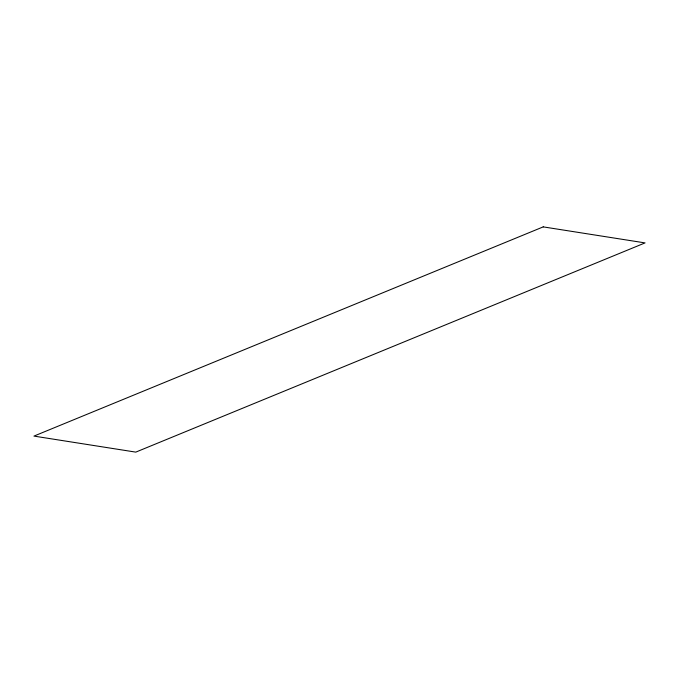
<?xml version="1.0" encoding="UTF-8"?>
<svg xmlns="http://www.w3.org/2000/svg" width="679" height="679" viewBox="0 0 679 679"><rect width="100%" height="100%" fill="white"/><g stroke="black" fill="none" stroke-linecap="round" stroke-linejoin="round"><path stroke-width="1.02" d="M543.217 226.879L33.95 436.096L135.783 452.121L645.05 242.904L543.217 226.879"/></g></svg>
